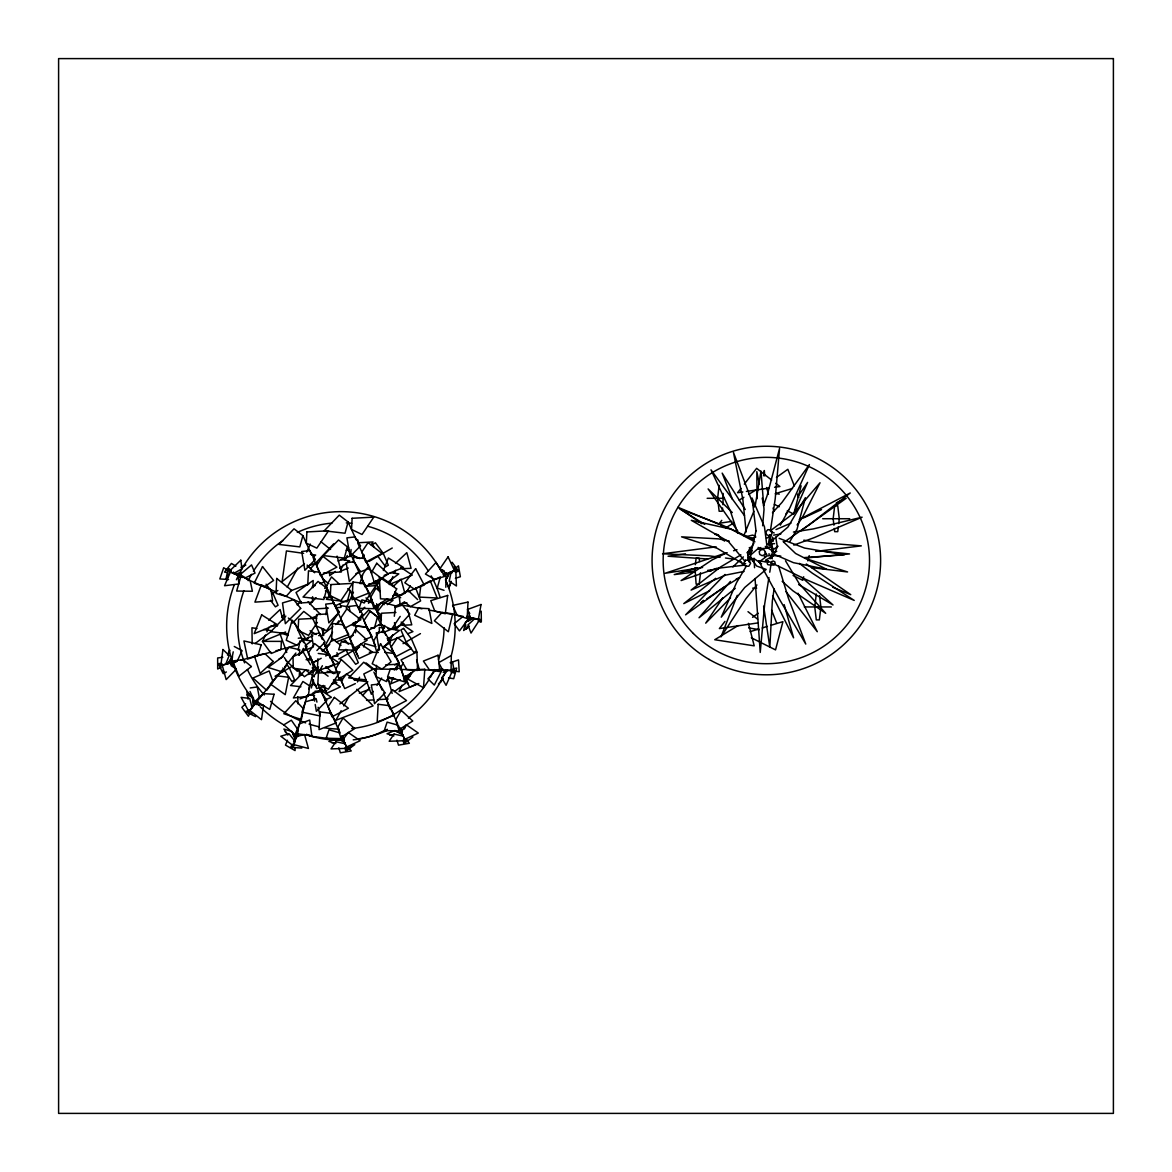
<?xml version="1.0" encoding="UTF-8"?>
<svg xmlns="http://www.w3.org/2000/svg" width="1172" height="1172" viewBox="0 0 1172 1172"><rect width="100%" height="100%" fill="white"/><g stroke="black" fill="none" stroke-linecap="round" stroke-linejoin="round"><path stroke-width="1.5" d="M451.308 655.485L451.088 670.531L442.767 670.281L438.724 662.634L451.308 655.485A114.27 114.27 0 0 0 445.448 579.744M445.814 587.26L446.122 572.727L443.221 574.822M312.587 596.738L312.382 602.144L301.219 602.935L279.786 593.574M312.909 587.699L313.173 580.492L296.033 592.505L301.219 602.935M771.952 550.825L772.084 547.339M252.976 706.496L253.357 697.677L246.896 692.037L248.068 699.171M299.593 670.516L299.314 675.819L302.435 674.589M307.723 585.004L308.485 570.852L319.619 572.229L324.717 581.766L320.029 583.612M317.934 658.767L317.26 671.16L334.445 664.378L329.347 654.84L318.213 653.449M317.817 684.214L318.418 673.036L340.07 671.864L328.35 689.224L317.817 684.214L340.129 732.91L328.966 729.79L326.138 738.243L311.356 736.294L306.493 734.273M351.043 549.507L350.78 554.297L359.804 558.59M353.417 562.501L353.71 557.198L364.844 558.575L369.942 568.112L355.878 573.665M355.497 632.821L355.878 625.745L367.012 627.123L372.11 636.66L364.302 639.751M376.549 665.374L375.963 676.552L386.482 681.562L389.412 677.226M450.268 585.517L450.546 581.913M762.65 525.759L764.027 509.454L760.98 471.115L755.149 506.114M299.197 655.163L299.812 649.771L288.883 647.325L282.203 656.862M394.319 616.252L395.521 605.865L384.27 602.804L377.443 611.681L381.369 615.432M700.519 572.771L699.186 584.096L696.124 584.096L694.967 567.922M695.348 564.684L696.124 558.224L699.186 558.224L699.567 561.447M719.139 485.355L717.616 498.305L719.139 511.241L722.201 511.241L722.597 508.003M722.978 504.766L723.168 493.441M816.298 594.014L814.76 606.95L816.298 619.9L819.36 619.9L820.883 606.95L819.55 595.625M838.332 526.814L837.746 531.663L834.684 531.663L834.303 528.426M838.713 523.576L839.284 518.727L837.746 505.791L834.684 505.791L833.16 518.727L833.922 525.202M763.587 475.773L764.32 470.514L764.774 475.964M323.824 629.071L323.062 634.477L332.848 626.727M325.845 614.641L326.871 607.418M774.15 588.696L772.319 601.09L769.828 647.149L763.631 606.1M768.759 541.918L769.828 534.74M770.37 531.136L775.219 498.789L779.556 448.407L767.059 495.829L763.412 505.762M227.104 579.466L228.057 573.211M768.92 577.547L764.657 604.195L760.232 652.423L755.061 578.543M769.77 572.214L770.898 565.109L767.777 564.655M233.228 651.837L230.781 664.319L237.169 661.184L225.361 664.348M298.171 650.196L300.032 640.791M225.962 579.217L228.13 569.094L230.65 570.954M772.07 551.485L772.89 547.969M447.191 578.192L448.437 573.211M770.986 558.019L773.066 549.551M228.174 654.533L229.067 651.031M801.121 485.809L793.737 514.039L787.276 510.816M803.684 576.785L802.761 580.316L793.078 575.481M807.83 560.905L809.222 555.616M306.976 695.978L294.817 741.51L295.901 737.789M308.778 689.253L313.935 670.032L311.488 659.118L306.112 659.733M302.889 535.663L299.812 546.899L279.024 544.438L294.04 528.806L302.889 535.663L311.884 555.338M326.9 588.271L323.809 599.522L303.035 597.046L318.052 581.429L326.9 588.271L357.724 655.558M348.113 522.009L345.022 533.245L324.248 530.784L339.265 515.153L348.113 522.009L356.376 540.102M347.381 546.841L344.29 558.077L323.501 555.601L338.532 539.984L347.381 546.841L378.204 614.113M311.312 687.993L313.525 679.965M347.762 588.608L350.281 590.556L347.19 601.807L326.417 599.332L330.167 595.42M367.466 627.372L353.607 625.731L368.638 610.099L377.472 616.955L374.395 628.192L370.923 627.782M451.059 581.253L448.949 588.168L445.624 580.243L449.902 572.507L452.436 572.581M362.675 575.042L359.848 583.495L363.481 583.583M363.716 646.973L364.844 643.589L375.992 646.71M749.04 550.781L750.183 547.368M737.247 595.303L721 636.879L745.963 598.672L756.951 584.945M749.655 551.543L751.399 547.192M309.569 659.924L310.829 656.789M383.361 570.515L388.372 558.019L403.49 567.453L384.094 575.423M382.16 631.708L384.665 625.467M393.162 677.606L390.657 683.847L400.355 679.848M396.297 669.798L398.172 665.11L401.19 667M287.477 740.279L285.485 745.099L295.08 750.593L295.051 747.487M743.795 535.692L753.889 511.241M249.636 713.382L248.42 716.253L241.857 707.331L245.622 703.727M228.745 663.469L230.811 658.767M404.428 729.013L405.849 725.761M794.557 512.12L807.596 482.381L797.678 496.825M265.487 635.034L262.616 641.406L285.602 631.986M266.923 631.855L269.062 627.079M303.343 648.394L301.907 651.573L313.393 646.871M306.918 640.439L308.353 637.26M340.788 569.841L342.942 565.065M345.095 560.289L347.249 555.513M318.286 667.586L316.132 672.362L319.414 671.014M392.884 576.565L389.294 584.52L412.28 575.1L400.765 567.365M394.305 573.386L395.74 570.207M392.84 634.667L389.968 641.04L403.095 635.649M401.967 685.239L399.095 691.612L418.785 683.525M404.106 680.463L405.541 677.284M752.527 561.403L753.992 558.18M306.683 552.056L310.302 544.101M346.18 608.122L353.431 592.226M357.401 681.987L359.57 677.211M237.872 659.69L242.106 650.694L234.268 646.49M767.162 563.747L768.349 561.256M227.485 655.075L229.932 650.24M257.825 701.486L256.185 704.636L250.002 691.48M292.927 744.645L291.462 747.414L301.805 748.058M287.213 587.157L297.776 567.951M332.555 632.045L324.644 646.446L329.713 644.483M336.965 624.046L338.723 620.852M341.14 710.715L335.851 720.311L373.092 705.866L356.845 689.268M343.777 705.91L349.051 696.315M770.605 542.783L773.256 537.992M780.318 525.173L790.016 507.564L809.398 464.552L781.988 502.422L772.465 512.794M318.755 672.025L322.388 665.755M378.908 631.811L373.472 641.216L376.564 651.236L379.655 649.288M403.388 662.913L400.663 667.601L403.754 677.636L417.701 668.86M790.001 541.332L797.063 529.143L805.413 497.675L787.936 527.063L768.246 543.896L774.633 543.647M440.745 682.177L442.577 679.057M290.832 746.886L292.414 744.22M746.476 565.915L736.646 582.455L721.249 617.175L744.747 587.465L766.18 569.416L756.702 566.047L750.959 558.385L749.172 561.403M406.45 592.065L410.288 585.927M373.238 691.319L371.363 694.264L363.803 673.944L373.809 668.934L396.825 669.388M376.988 685.43L381.662 678.075M366.44 568.801L361.079 576.8L364.975 586.894L381.369 578.309L367.334 567.468M722.743 597.852L705.705 623.167L730.552 597.837M317.392 622.391L308.602 635.4L298.069 630.389L298.67 619.212L316.718 618.245M362.295 557.857L364.243 554.971M371.085 544.848L373.033 541.947L358.603 542.724M338.283 613.381L326.563 630.726L316.03 625.731L316.63 614.553L327.457 613.967M400.209 616.413L391.419 629.423L380.885 624.412L381.486 613.234L395.916 612.458M394.305 670.003L398.202 664.216L385.573 664.89M753.889 543.354L747.707 552.334L748.176 560.524L750.563 557.769L753.23 561.007M785.767 514.142L788.756 509.805M797.107 524.924L802.278 517.76L820.034 482.761L794.147 512.897L771.044 530.271M411.343 672.669L406.201 679.643L409.57 687.246L417.159 683.73M770.458 558.487L773.623 554.327M740.924 488.431L737.569 492.723L742.858 491.947M744.293 484.124L756.629 468.331L771.674 480.095M721.776 520.339L719.535 523.195L731.885 521.394M724.97 621.409L719.374 628.588L758.152 622.889M227.119 663.894L232.627 657.009M251.819 707.873L282.423 669.783M284.606 667.058L295.886 653.038M468.595 626.317L466.28 629.1L465.416 623.592M730.434 581.4L699.025 617.776L735.269 588.329M293.645 741.7L295.3 739.81L292.106 731.577L283.902 729.043L287.873 735.093M438.401 684.009L443.324 678.705M310.287 568.86L333.683 543.808M309.906 604.269L316.074 597.676M324.688 588.447L327.149 585.81M359.863 612.517L364.785 607.243M368.477 603.287L372.183 599.332M362.456 695.611L369.839 687.7M748.014 555.323L750.534 552.701M285.822 616.076L270.791 631.708L288.107 633.759M292.502 623.138L303.768 611.418L312.616 618.274L322.344 639.516M298.948 655.133L307.079 646.768L301.482 637.861L294.67 622.933L288.341 618.04M316.909 650.475L325.025 642.095L319.429 633.188L311.415 634.111L313.437 646.05M352.245 625.159L355.731 621.57M358.046 619.168L362.69 614.392L357.094 605.485L350.281 590.556M382.922 647.955L389.88 640.776L384.299 631.869L377.472 616.955M703.493 600.342L700.929 602.862L703.874 600.87M725.029 574.456L685.605 614.831L723.871 587.216L739.371 577.723M732.881 566.926L743.37 556.89M747.297 553.125L749.919 550.62L750.856 557.755M268.769 620.252L280.137 609.543L282.994 619.988M346.223 550.269L348.758 547.895M395.447 563.366L406.816 552.657L411.094 568.317L400.956 568.772M322.285 651.207L328.6 645.259M393.426 586.278L401.014 579.144L404.809 593.061M296.824 645.201L305.057 637.612L292.165 620.193L286.246 640.278L296.824 645.201L275.903 650.797M468.009 621.35L471.891 617.996M454.883 568.86L458.442 565.827L460.376 576.741L455.395 578.294M354.193 743.722L345.608 750.754L345.125 747.677M407.431 740.089L403.754 743.092L403.271 740.03M248.845 709.954L246.384 711.917L255.599 716.663M769.931 558.751L772.348 556.817M304.471 563.893L282.115 581.59L286.422 550.928L303.607 553.345M312.851 557.257L315.649 555.045L310.492 554.312M281.734 616.985L284.532 614.773M297.102 604.825L301.292 601.514M335.646 624.515L341.228 620.105M339.865 703.918L367.818 681.796L354.061 679.863M715.667 578.338L683.774 603.624L709.719 590.703M469.386 626.112L463.658 630.521L465.533 622.142L473.488 618.303M241.769 567.336L244.655 565.153M335.368 571.438L329.684 575.701L329.625 572.126M339.646 568.244L349.593 560.802L341.169 559.557M255.071 643.545L272.124 630.77L263.715 629.525M387.434 582.411L398.802 573.899L390.393 572.639M305.731 645.215L311.415 640.952L303.006 639.707M387.317 604.635L393.001 600.372L386.262 599.375M308.588 674.515L318.535 667.058M388.108 638.93L399.476 630.404L387.698 628.661M312.25 700.343L315.092 698.219M394.393 691.627L407.182 682.045M758.973 562.047L766.092 556.788M283.463 656.217L268.124 667.454L282.408 671.981L287.873 662.986L284.342 657.58M354.808 744.63L346.429 750.739L345.784 747.663M412.954 736.983L404.574 743.077L403.93 740.001M776.45 477.414L787.833 469.298L794.308 485.809M752.571 617.322L758.255 613.264M443.206 672.376L446.093 670.34A114.27 114.27 0 0 1 408.369 718.158M313.935 670.032L304.398 676.727L297.175 669.153M778.091 546.24L772.158 550.342L771.894 543.149M784.039 542.153L809.281 524.719L850.242 492.987L799.377 519.504M706.819 598.877L724.516 586.938M387.595 598.745L373.648 607.521L370.557 597.486L375.992 588.095L379.86 591.64M382.761 647.34L390.51 642.476L387.932 640.102M800.344 531.077L846.199 498.276L836.325 502.817M283.8 724.882L291.345 720.179L297.966 729.687L297.483 736.792L283.8 724.882A114.27 114.27 0 0 1 260.125 706.716M739.195 500.107L743.883 497.265M748.571 494.438L756.38 489.706M725.849 527.737L733.672 523.005M738.184 625.555L714.744 639.736L754.211 645.845L748.439 623.343M740.924 554.869L720.516 566.984L691.099 590.087L725.439 575.144L744.073 571.423M220.365 667.454L217.684 669.036L217.655 657.961L222.827 657.287M272.007 593.852L277.867 590.468M368.843 561.535L392.254 548.013M278.965 659.03L281.617 657.492M275.054 676.229L292.883 665.93M342.722 641.86L345.374 640.322L348.304 644.234M338.811 659.06L359.57 647.061M403.051 643.648L420.44 633.627M769.608 554.048L768.627 554.048M773.564 555.733L765.697 560.07L806.483 579.73L854.227 600.416L812.269 573.152L799.289 563.366M226.372 671.952L223.222 673.651L218.593 664.392L221.728 664.26M236.641 574.69L241.183 572.302M381.296 623.592L367.891 630.624L363.994 620.53L370.235 611.198L381.471 619.856M321.201 658.312L312.265 663L308.368 652.907L314.623 643.575L328.658 654.401L325.67 655.968M346.604 649.742L330.226 658.327L326.329 648.233L332.57 638.901L340.993 645.406M766.517 538.241L771.528 535.633M244.64 578.221L255.027 573.108L251.541 564.904L237.682 576.668L241.154 577.444M726.933 552.701L712.21 559.879L681.122 580.55L716.488 568.391L743.942 565.212L740.777 561.329M448.041 573.386L451.469 571.775L443.602 575.393M348.655 599.61L334.987 605.953L331.617 598.35M355.336 683.628L344.715 688.565L341.345 680.961L346.473 673.988L355.394 680.156M384.27 602.804L405.16 593.149M408.164 591.757L440.335 576.902L437.259 588.08L444.042 590.322M803.45 517.936L821.528 509.615M240.89 567.351L245.812 565.094M776.025 529.568L791.041 523.093M335.236 738.785L328.893 741.407L335.807 743.546M387.346 729.321L384.284 730.581A85.79 85.79 0 0 1 353.226 739.84M338.107 561.007L352.655 555.015M392.825 595.933L397.674 593.94L394.656 592.05M303.167 639.824L312.865 635.839M383.156 632.616L404.164 623.973L401.132 622.083M312.543 662.605L317.392 660.612M299.988 698.952L322.608 689.649L319.59 687.759M403.593 678.529L410.053 675.863M340.085 571.423L348.289 568.054M394.979 606.29L403.183 602.921M408.017 633.627L412.954 631.605L401.439 623.87M325.977 668.318L339.104 662.942L330.475 657.14M324.834 699.977L331.398 697.296L319.897 689.561M312.221 586.703L315.356 585.458M310.243 671.512L316.499 669.036L311.4 659.499L306.625 658.913M394.612 664.905L399.3 663.059L394.217 653.522L384.665 652.335M290.451 590.937L309.071 583.715M310.39 618.45L317.158 615.827M336.481 641.846L353.417 635.283M307.137 566.369L317.26 562.575M359.306 693.121L369.429 689.326M736.265 578.953L739.678 577.664M773.374 552.613L776.772 551.353M793.81 545.112L814.247 537.611L862.123 517.174L813.236 528.938L793.429 532.044M450.165 662.737L458.501 659.924L459.204 671.761L455.996 671.234M394.759 607.492L402.406 605.133L421.949 608.766M747.165 552.452L752.321 550.869M775.234 493.69L792.492 488.431M750.139 631.649L758.767 629.027M762.21 627.972L767.396 626.39M770.839 625.335L782.925 621.658L775.542 649.889L751.311 637.788M696.988 567.717L674.237 574.602L695.289 571.936M726.699 552.774L665.183 573.255L702.599 567.453M733.569 550.737L737.012 549.727M325.098 686.074L316.733 688.535L311.811 677.958L319.399 669.725L328.101 676.171M331.793 684.111L336.818 682.631L333.917 680.478M240.553 660.275L270.864 652.145M453.696 668.816L456.699 668.04L453.696 678.691L448.524 677.914M746.286 536.586L752.6 535.121L755.603 536.219M240.26 572.859L235.089 574.016L233.477 572.082M750.388 538.373L755.706 537.201M455.117 571.233L458.179 570.588L452.07 562.238M406.933 602.774L400.106 603.946L399.139 595.933L408.032 590.292L417.642 599.566M449.023 572.932L452.099 572.434M455.175 571.936L458.237 571.438L454.223 566.559M773.623 535.135L780.83 534.007M746.388 491.434L769.301 488.065M774.589 487.288L779.878 486.512L775.776 483.303M764.217 556.422L771.279 555.382M764.774 561.476L767.821 561.022M250.222 687.949L257.269 686.953L259.481 698.336M685.503 553.799L668.055 556.231L707.712 559.029M718.158 569.035L707.566 570.398M815.712 551.397L861.317 545.874L814.32 542.094L803.831 540.16M298.274 638.227L301.482 637.861L303.651 642.608M808.138 557.755L849.553 553.931L822.788 551.133M716.136 546.826L662.576 553.77L709.382 555.88L720.106 557.315M742.081 563.908L745.685 563.659M804.314 557.579L844.265 554.839L804.637 548.071L779.131 538.329M323.384 573.049L341.418 571.951L337.067 556.129M313.993 608.986L328.424 608.122M335.632 607.682L341.037 607.36L340.07 603.844M378.761 625.057L382.365 624.837M366.543 700.343L373.751 699.904M377.355 699.684L388.181 699.025M365.107 586.264L375.934 585.678L364.214 603.023L353.695 598.013M395.154 595.259L401.908 594.951M270.908 625.819L277.661 625.511M403.315 625.218L411.768 624.837L407.49 609.176M318.638 635.605L323.706 635.385L321.802 628.426M332.863 656.393L337.932 656.159L336.979 652.687M315.019 691.202L318.388 691.041M321.773 690.894L326.841 690.674M466.705 616.355L470.265 616.311L459.468 630.917L454.165 623.724L463.13 616.399L428.805 610.026M707.156 498.305L724.369 498.305M822.7 518.727L849.744 518.727M684.14 571.16L694.586 571.16M707.683 571.16L711.17 571.16M752.688 588.168L756.658 588.168M804.3 606.95L831.344 606.95M221.86 663.572L218.754 663.542L221.112 667.659M400.135 669.446L447.821 670.369M368.916 583.729L377.999 583.949L375.919 581.063M323.706 597.368L332.775 597.603M369.283 652.233L378.351 652.452M389.207 678.442L394.656 678.573M403.739 678.808L407.358 678.896L405.278 675.995M333.434 679.98L342.502 680.2L340.422 677.313M311.84 684.565L315.473 684.653M765.594 547.163L771.718 547.353L769.389 535.062M780.801 556.07L773.564 555.616L777.3 546.797L775.732 537.04M228.584 579.525L219.823 578.939L223.676 567.731L227.808 570.295M389.719 735.034L393.338 735.342M331.588 742.696L335.192 742.989M366.001 679.921L348.685 677.87L363.701 662.239L372.55 669.095M300.926 686.763L290.539 685.517L305.555 669.901L314.404 676.757M811.595 567.629L847.576 571.951L808.167 559.381M308.837 670.281L293.264 668.245L293.015 656.598L303.284 652.115L310.448 664.671M725.483 558.019L734.419 559.205M227.617 572.551L224.526 572.126L231.426 563.439L235.88 566.135M341.125 605.748L349.725 606.964M767.557 562.135L758.65 560.831L779.776 599.815L805.765 644.073L788.36 598.042L778.633 566.047M384.328 628.163L379.288 627.416L379.376 632.792M256.99 628.529L251.936 627.782L252.2 643.897M388.415 677.987L393.455 678.735M307.84 694.586L314.565 695.582M714.92 534.359L718.509 534.915M775.732 493.544L779.292 494.13M748.644 627.914L759.309 629.686M466.573 617.029L475.187 618.626M729.218 541.083L718.583 538.871L681.547 536.835L717.147 548.276L741.041 562.589M451.337 671.483L454.399 672.23L452.538 662.048M397.044 732.017L402.025 733.262M340.569 740.089L343.718 740.528M373.092 602.994L361.928 599.874L359.101 608.327L377.252 608.781L375.172 605.88M325.42 590.922L328.614 591.816L313.334 558.502M352.611 644.424L341.448 641.318L338.635 649.771L356.786 650.211L354.691 647.325M327.178 671.307L335.148 673.534M451.103 672.113L454.077 673.006L452.963 668.392M393.938 735.884L387.038 733.76L394.964 730.478L402.685 734.771L403.373 736.382L398.26 725.248L387.112 722.128L384.284 730.581L402.435 731.035L400.355 728.149M288.268 635.458L279.639 632.777L286.744 652.467M771.147 531.883L774.209 532.952M246.955 694.981L252.185 696.857M765.389 552.701L766.034 553.462M832.794 587.275L850.74 594.673L806.292 563.981M718.729 524.221L678.002 507.3L701.911 523.752M237.052 574.866L233.433 573.313L243.029 577.518M478.469 620.281L481.355 621.526L481.194 611.169M775.014 554.693L793.473 562.677L826.641 569.299L795.598 553.492L783.16 541.581M440.906 569.402L444.159 570.808M276.592 592.182L246.237 578.909M246.032 711.155L251.819 713.733M753.816 539.589L721.791 524.88L680.097 509.102L704.694 524.367M478.132 620.867L480.93 622.229M774.355 504.356L779.204 506.773M720.355 524.895L726.845 528.191M754.914 541.845L731.094 529.187L691.304 520.324L728.398 541.508L745.114 561.447M338.371 738.99L344.539 742.433L345.242 744.03L341.623 736.177M798.674 584.564L833.014 604.957L801.912 577.43M765.316 546.401L773.535 551.514M748.967 556.553L753.581 559.41M346.707 549.639L349.739 551.529M310.053 630.741L316.103 634.506M321.245 649.64L330.314 655.295M313.539 683.994L316.572 685.869M231.045 665.579L235.499 668.494M352.992 555.235L357.299 558.136M394.964 593.838L400.707 597.705M274.087 624.251L276.973 626.185M761.536 563.761L754.109 558.678L754.534 567.702M393.865 585.956L381.969 577.737L376.827 584.696L379.538 590.776M384.211 604.62L381.237 602.555L376.095 609.528L379.464 617.131M384.138 646.285L394.554 653.478M334.474 682.778L340.422 686.895L326.768 693.223L323.384 685.635M748 611.667L757.581 619.153M404.164 601.69L410.464 606.627L420.616 600.899L415.635 587.861M320.864 541.698L330.563 549.448M365.972 597.896L371.524 602.335M323.252 579.305L328.805 583.744M366.089 662.913L375.802 670.662M386.892 679.511L389.661 681.723M228.789 568.523L231.192 570.486M373.809 668.934L376.329 671.131M782.163 581.341L792.887 590.776L825.689 613.322L799.216 583.656L785.504 560.802M716.678 534.168L724.545 541.112M339.25 584.022L331.515 576.917L326.08 586.308L329.171 596.343M325.86 666.56L333.595 673.666M285.983 660.481L297.351 671.307M758.138 547.397L760.76 549.917M285.162 731.724L287.755 734.258M732.295 512.56L708.122 488.929L737.847 531.209M307.167 565.065L314.667 572.727M353.124 623.065L356.874 626.888M308.046 601.749L320.542 614.509M406.376 739.708L409.394 743.268L398.495 745.158L396.956 740.177M348.245 747.37L351.248 750.93L340.363 752.82L338.825 747.839M402.406 605.133L409.819 614.128L395.858 629.716L394.466 622.625M377.897 556.304L385.691 566.75L388.342 565.212L383.2 553.243L375.406 542.797L372.755 544.335L374.029 547.324M266.103 584.183L272.915 593.325L278.072 605.294L275.405 606.832L270.542 600.298M286.481 664.011L289.411 667.937L294.553 679.907L291.901 681.445L282.818 668.011M292.736 734.068L295.769 738.213M766.122 553.726L766.752 554.678L766.063 553.726M342.209 735.796L344.29 738.682L326.138 738.243A85.79 85.79 0 0 0 344.407 740.265A114.27 114.27 0 0 1 306.317 734.815M785.973 591.611L817.28 631.708L797.986 593.237M749.26 547.632L751.34 550.606M745.245 509.542L722.172 473.122L732.441 499.389M744.484 515.607L710.994 469.826L730.449 511.241L737.642 533.216M467.95 610.553L469.782 613.571M222.695 670.413L224.277 673.153M312.235 667.82L314.023 670.955M772.582 595.83L793.591 637.817L784.185 604.649M769.755 537.259L771.835 541.347M371.641 573.386L357.826 543.266M375.289 581.341L378.937 589.296M401 668.333L387.2 638.213M404.662 676.288L408.31 684.243M375.274 645.127L361.445 614.978M397.63 723.871L383.508 693.048M330.065 594.995L333.727 602.95M336.877 671.234L323.794 642.696M339.792 677.606L343.455 685.547M317.466 672.728L305.116 645.772M323.296 685.444L325.494 690.22M385.749 635.048L384.299 631.869L376.271 632.807L379.157 649.845M359.994 611.813L357.094 605.485L349.08 606.407L349.945 611.52M382.116 690.03L373.912 672.083M401.85 732.866L402.289 733.877M353.168 650.768L358.324 662.737L355.658 664.275L347.864 653.83L345.945 649.332M797.546 494.071L798.835 497.382M773.037 508.033L774.34 511.329M771.572 610.099L776.758 623.314M754.197 507.183L733.438 452.348L742.887 499.668L746.125 531.985M376.578 603.741L378.014 609.015M379.948 616.047L380.915 619.563M387.786 677.592L392.137 693.428M416.617 659.748L419.459 670.194M357.607 539.56L358.544 543.046M766.649 487.493L768.422 494.408M316.938 702.116L316.162 698.659L305.394 701.882L301.966 712.137L320.073 715.946L318.11 707.302M252.566 698.527L254.046 705.207M772.143 536.923L773.081 541.449M759.339 483.992L756.819 471.627L757.039 498.803M762.21 498.144L763.661 505.205M771.747 556.07L772.231 558.854M314.638 701.12L313.202 692.593L321.216 691.67L326.812 700.578L316.367 711.345L315.224 704.533M748.351 557.257L749.055 561.871M378.761 579.847L378.82 583.422M297.791 696.681L297.908 703.83M758.372 549.36A11.515 11.515 0 0 1 760.76 547.529M387.097 730.449A114.27 114.27 0 0 1 356.713 739.093M258.909 705.471A114.27 114.27 0 0 1 255.32 701.618M253.035 698.937A114.27 114.27 0 0 1 234.371 584.652M236.407 579.744A114.27 114.27 0 0 1 441.595 571.833M444.1 627.694A103.195 103.195 0 0 1 438.504 659.484M434.431 669.549A103.195 103.195 0 0 1 430.285 677.504M429.392 679.042A103.195 103.195 0 0 1 351.703 728.545M339.148 729.087A103.195 103.195 0 0 1 324.776 727.827M319.443 726.845A103.195 103.195 0 0 1 309.071 724.062M305.658 722.89A103.195 103.195 0 0 1 270.542 701.369M264.271 694.981A103.195 103.195 0 0 1 247.424 669.549M244.582 662.883A103.195 103.195 0 0 1 243.952 590.644M248.2 580.653A103.195 103.195 0 0 1 251.57 574.324M253.401 571.262A103.195 103.195 0 0 1 283.243 540.351M297.292 532.41A103.195 103.195 0 0 1 331.954 523.122M346.297 522.873A103.195 103.195 0 0 1 351.703 523.283M367.642 526.243A103.195 103.195 0 0 1 428.454 571.262M431.164 575.877A103.195 103.195 0 0 1 440.115 597.486M276.695 578.455L276.05 593.457L286.173 596.372L291.55 590.322L276.695 578.455M468.009 602.086L467.159 618.538L457.168 615.285L452.612 605.441L468.009 602.086M281.397 641.377L280.958 649.449L271.23 653.478L262.382 641.362L281.397 641.377M306.903 531.942L306.302 543.119L316.836 548.13L328.556 530.769L306.903 531.942M320 711.931L319.048 729.643L336.232 722.86L331.134 713.323L320 711.931M330.9 584.564L330.299 595.742L340.832 600.738L352.552 583.392L330.9 584.564M332.496 623.46L331.544 641.157L348.729 634.389L343.63 624.837L332.496 623.46M352.113 518.288L351.527 529.466L362.045 534.476L373.78 517.13L352.113 518.288M352.962 582.03L352.025 599.727L369.195 592.944L364.111 583.407L352.962 582.03M378.146 704.284L377.194 721.981L394.378 715.198L389.28 705.661L378.146 704.284M424.821 669.271L423.488 687.7L407.944 679.159L414.009 669.725L424.821 669.271M420.763 585.941L419.43 597.09L437.141 597.984L430.285 580.814L420.763 585.941M309.672 685.884L308.309 696.315L293.396 697.941L302.903 681.489L309.672 685.884M447.689 595.435L445.287 613.762L434.797 611.139L430.754 600.665L447.689 595.435M222.944 649.522L220.805 665.681L225.683 664.26L229.214 655.485L222.944 649.522M263.524 705.398L261.488 719.711L249.695 710.349L254.983 703.933L263.524 705.398M481.047 604.503L478.366 619.314L470.206 617.703L467.467 609.499L481.047 604.503M288.649 677.284L285.25 694.674L270.234 683.891L277.5 675.892L288.649 677.284M303.519 708.884L301.365 719.476L283.814 713.748L295.813 700.71L303.519 708.884M451.176 571.907L449.198 581.166L456.421 585.971L455.762 569.68L451.176 571.907M756.013 530.857L750.519 555.132L757.786 548.804L767.235 548.247L764.466 526.829L752.014 497.983L756.013 530.857M452.67 613.791L448.349 631.752L434.402 620.794L441.932 612.473L452.67 613.791M294.905 741.202L293.689 746.139L280.782 736.221L289.059 733.76L294.905 741.202M765.433 551.909L764.73 554.59L762.196 555.704L759.734 554.429L759.207 551.704L760.994 549.595L763.778 549.683L765.433 551.909M772.202 532.015L771.498 534.71L768.964 535.824L766.503 534.535L765.975 531.824L767.763 529.7L770.546 529.788L772.202 532.015M296.106 736.631L293.864 744.645L308.441 748.454L304.515 734.536L296.106 736.631M241.183 575.218L236.656 591.04L252.39 591.259L250.163 580.638L241.183 575.218M274.101 694.264L269.78 709.397L255.672 700.856L263.26 693.619L274.101 694.264M261.195 644.849L257.957 655.602L247.717 659.045L243.908 640.952L261.195 644.849M771.542 561.652L771 563.439L772.055 564.963L773.916 565.094L775.161 563.717L774.882 561.886L773.271 560.963L771.542 561.652M390.203 669.256L387.566 676.889L405.834 682.177L400.663 668.084L390.203 669.256M261.371 584.813L254.91 602.13L272.578 600.87L270.996 589.736L261.371 584.813M261.693 614.904L254.178 633.642L276.812 624.339L261.693 614.904M299.519 723.842L295.505 733.54L311.84 735.664L309.701 720.062L299.519 723.842M380.548 643.706L372.198 663.718L382.013 669.095L391.096 661.784L380.548 643.706M230.474 571.921L224.541 585.736L238.883 583.949L238.048 575.335L230.474 571.921M452.612 670.369L446.078 685.298L441.683 677.826L447.499 670.369L452.612 670.369M396.678 588.827L391.697 599.375L380.519 598.819L379.288 577.166L396.678 588.827M262.513 566.603L254.207 583.129L264.359 586.835L273.589 580.433L262.513 566.603M442.591 668.904L434.314 685.063L427.912 678.837L435.574 670.135L442.591 668.904M418.521 608.122L414.668 615.227L431.838 623.416L429.025 608.664L418.521 608.122M376.739 563.263L371.304 572.668L374.395 582.689L388.342 573.928L376.739 563.263M355.526 629.525L350.091 638.93L353.168 648.951L367.129 640.19L355.526 629.525M341.242 659.514L335.807 668.919L338.898 678.954L352.845 670.179L341.242 659.514M343.03 717.997L337.595 727.402L340.686 737.437L354.633 728.662L343.03 717.997M401.176 710.349L395.74 719.755L398.817 729.775L412.778 721.014L401.176 710.349M745.407 560.245L743.678 563.249L745.407 566.237L748.879 566.237L750.607 563.249L748.879 560.245L745.407 560.245M769.125 542.592L768.261 544.086L769.125 545.581L770.854 545.581L771.718 544.086L770.854 542.592L769.125 542.592M479.905 619.402L471.027 633.056L467.906 624.969L474.865 618.567L479.905 619.402M322.842 556.29L316.601 565.637L320.498 575.716L336.891 567.131L322.842 556.29M368.067 542.636L361.826 551.983L365.723 562.077L382.101 553.477L368.067 542.636M346.853 608.913L340.613 618.245L344.509 628.338L360.888 619.754L346.853 608.913M334.357 697.384L328.116 706.716L332.013 716.81L348.392 708.225L334.357 697.384M397.44 637.583L391.184 646.929L395.081 657.009L411.475 648.424L397.44 637.583M392.503 689.722L386.262 699.069L390.159 709.148L406.538 700.563L392.503 689.722M335.866 741.73L331.046 748.908L347.322 748.337L345.11 743.737L335.866 741.73M394.012 734.082L389.192 741.261L405.468 740.675L403.256 736.089L394.012 734.082M448.085 556.861L439.896 568.786L446.869 573.884L454.458 570.486L448.085 556.861M272.959 681.547L266.718 690.367L252.962 678.031L269.208 670.955L272.959 681.547M360.756 643.999L355.614 650.973L358.998 658.561L372.652 652.233L360.756 643.999M348.26 732.471L343.132 739.444L346.502 747.047L360.156 740.704L348.26 732.471M406.406 724.823L401.263 731.782L404.648 739.385L418.301 733.042L406.406 724.823M415.62 568.713L404.823 582.777L414.17 588.989L424.249 585.062L415.62 568.713M252.039 707.61L248.933 711.653L241.124 697.355L249.695 698.453L252.039 707.61M436.057 562.413L425.421 574.046L434.827 579.437L444.847 576.331L436.057 562.413M315.297 559.484L304.867 570.251L301.687 551.514L309.716 550.576L315.297 559.484M360.522 545.844L350.076 556.612L346.912 537.86L354.926 536.923L360.522 545.844M359.789 570.661L349.344 581.429L346.165 562.677L354.193 561.754L359.789 570.661M339.309 612.106L328.863 622.874L325.699 604.122L333.712 603.199L339.309 612.106M384.958 692.93L374.513 703.698L371.348 684.946L379.362 684.009L384.958 692.93M236.261 669.271L226.167 679.614L222.182 665.11L230.239 663.044L236.261 669.271M300.706 608.385L285.353 623.68L282.511 602.935L293.689 599.654L300.706 608.385M240.802 560.201L229.038 571.497L233.741 573.445L241.974 568.786L240.802 560.201M273.149 661.433L260.125 673.461L254.383 655.88L264.975 653.727L273.149 661.433M251.379 666.531L238.941 676.185L232.613 660.979L243.014 659.616L251.379 666.531M403.578 628.412L400.927 629.935L406.069 641.904L413.877 652.35L416.529 650.826L411.387 638.843L403.578 628.412M416.924 651.969L401.058 659.909L406.757 669.578L417.54 670.443L416.924 651.969M438.05 655.236L423.4 661.052L429.509 670.018L439.881 671.6L438.05 655.236M1113.4 58.6L58.6 58.6L58.6 1113.4L1113.4 1113.4L1113.4 58.6M709.207 659.484A114.27 114.27 0 0 0 880.612 560.524A114.27 114.27 0 0 0 709.207 461.563A114.27 114.27 0 0 0 709.207 659.484M693.37 633.495A103.195 103.195 0 0 0 866.005 587.231A103.195 103.195 0 0 0 739.635 460.86A103.195 103.195 0 0 0 693.37 633.495"/></g></svg>
